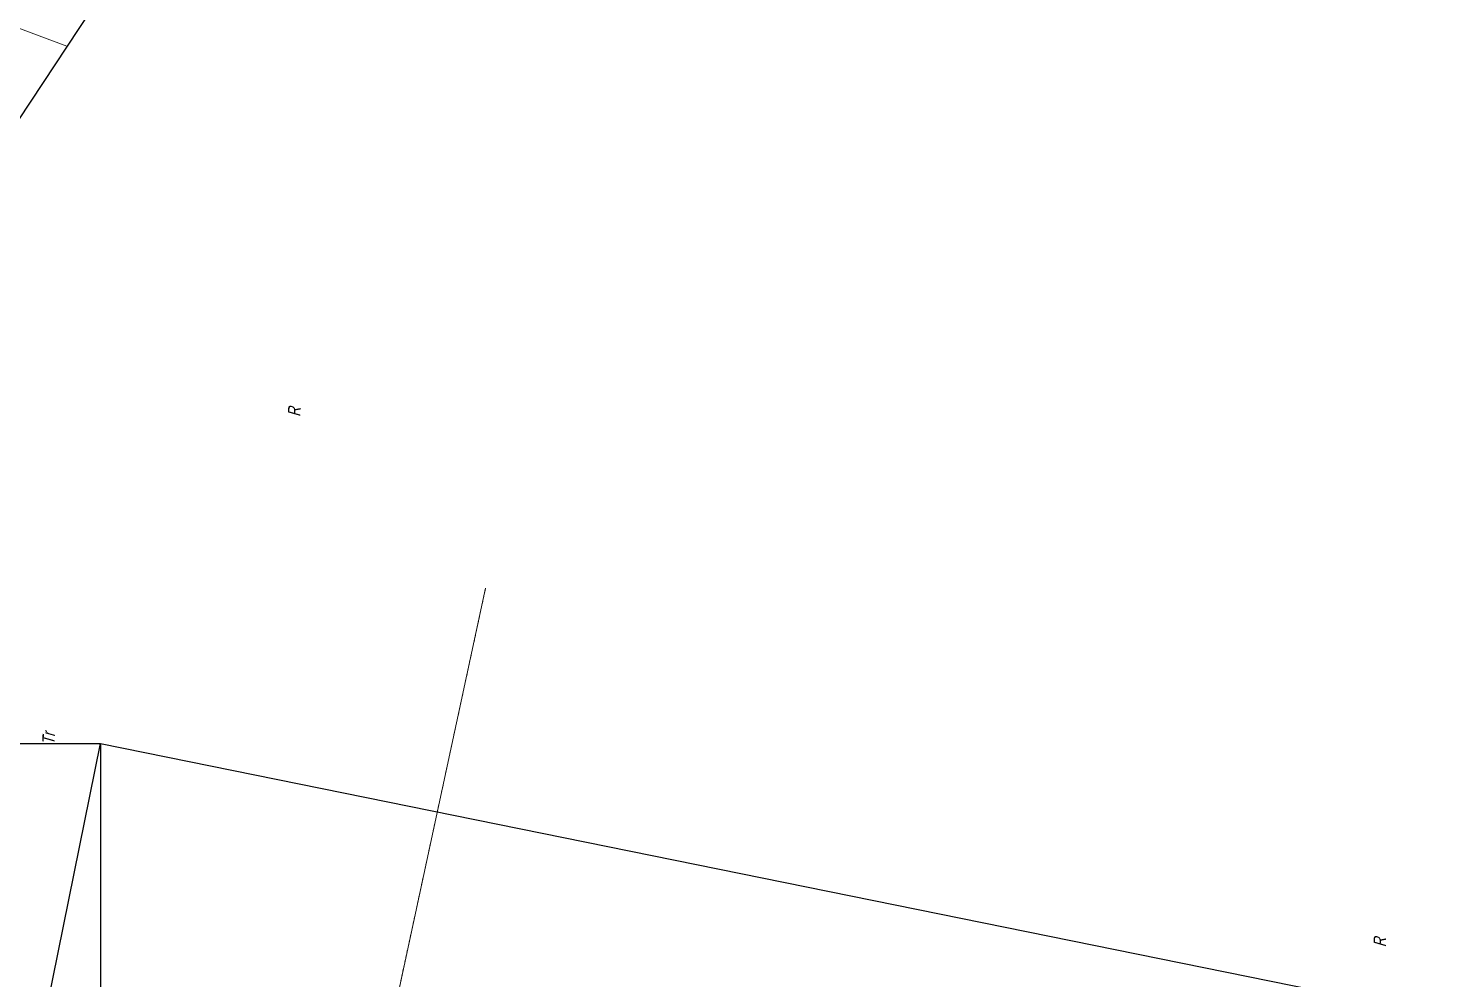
# Model space of a CAD drawing. Header units: millimetres. Extents: x 4848043 to 9699780, y 5827542 to 11659147.
# Drawn here: x 4849256.3 to 4849542.7, y 5829764.6 to 5829956.6 of the extents above; entities that cross this region are included whole.
import ezdxf

# ---------------------------------------------------------------- set-up
doc = ezdxf.new("R2010")
doc.units = ezdxf.units.MM
doc.header["$MEASUREMENT"] = 0
doc.linetypes.add('0', pattern=[0])
doc.linetypes.add('GUZ', pattern=[1, 0.5, -0.5])
for name, color, linetype, lineweight in [('EDZPD_L_0', 251, '0', 18), ('EUZOU_T_0', 251, '0', 18), ('EUZPU_L_4', 251, 'GUZ', 18)]:
    doc.layers.add(name, color=color, linetype=linetype, lineweight=lineweight)
doc.layers.add('RYS layout', color=7, linetype='Continuous', lineweight=30, plot=False)
doc.styles.get("Standard").update_dxf_attribs({"font": 'txt', "width": 0.8, "oblique": 15})

msp = doc.modelspace()

# ---------------------------------------------------------------- linework, layer by layer
at = {"layer": 'EDZPD_L_0', "linetype": '0'}
for p, q in [((4849166.06, 5829989.41), (4849264.1, 5829953.02)), ((4849328.04, 5829747.7), (4849348.73, 5829843.48))]:
    msp.add_line(p, q, dxfattribs=at)
at = {"layer": 'EUZPU_L_4', "linetype": 'GUZ'}
for p, q in [((4849348.58, 5829842.77), (4849328.04, 5829747.7)), ((4849348.73, 5829843.48), (4849348.58, 5829842.77))]:
    msp.add_line(p, q, dxfattribs=at)
at = {"layer": 'RYS layout'}
for points in [[(4849426.16, 5830198.15), (4849089.74, 5829689.31), (4848852, 5829846.49), (4849188.43, 5830355.33)], [(4849270.89, 5829527.13), (4848660.89, 5829527.13), (4848660.89, 5829812.13), (4849270.89, 5829812.13)], [(4849812.06, 5829411.56), (4849214.23, 5829532.82), (4849270.89, 5829812.13), (4849868.72, 5829690.87)]]:
    msp.add_lwpolyline(points, close=True, dxfattribs=at)

# ---------------------------------------------------------------- texts
at = {"layer": 'EUZOU_T_0', "char_height": 2.5, "attachment_point": 5, "rotation": 88.9772, "line_spacing_factor": 0.82}
for s, insert in [('R', (4849310.06, 5829879.08)), ('Tr', (4849260.39, 5829813.1)), ('R', (4849529.54, 5829771.94))]:
    msp.add_mtext(s, dxfattribs=dict(at, insert=insert))

doc.saveas('drawing.dxf')
